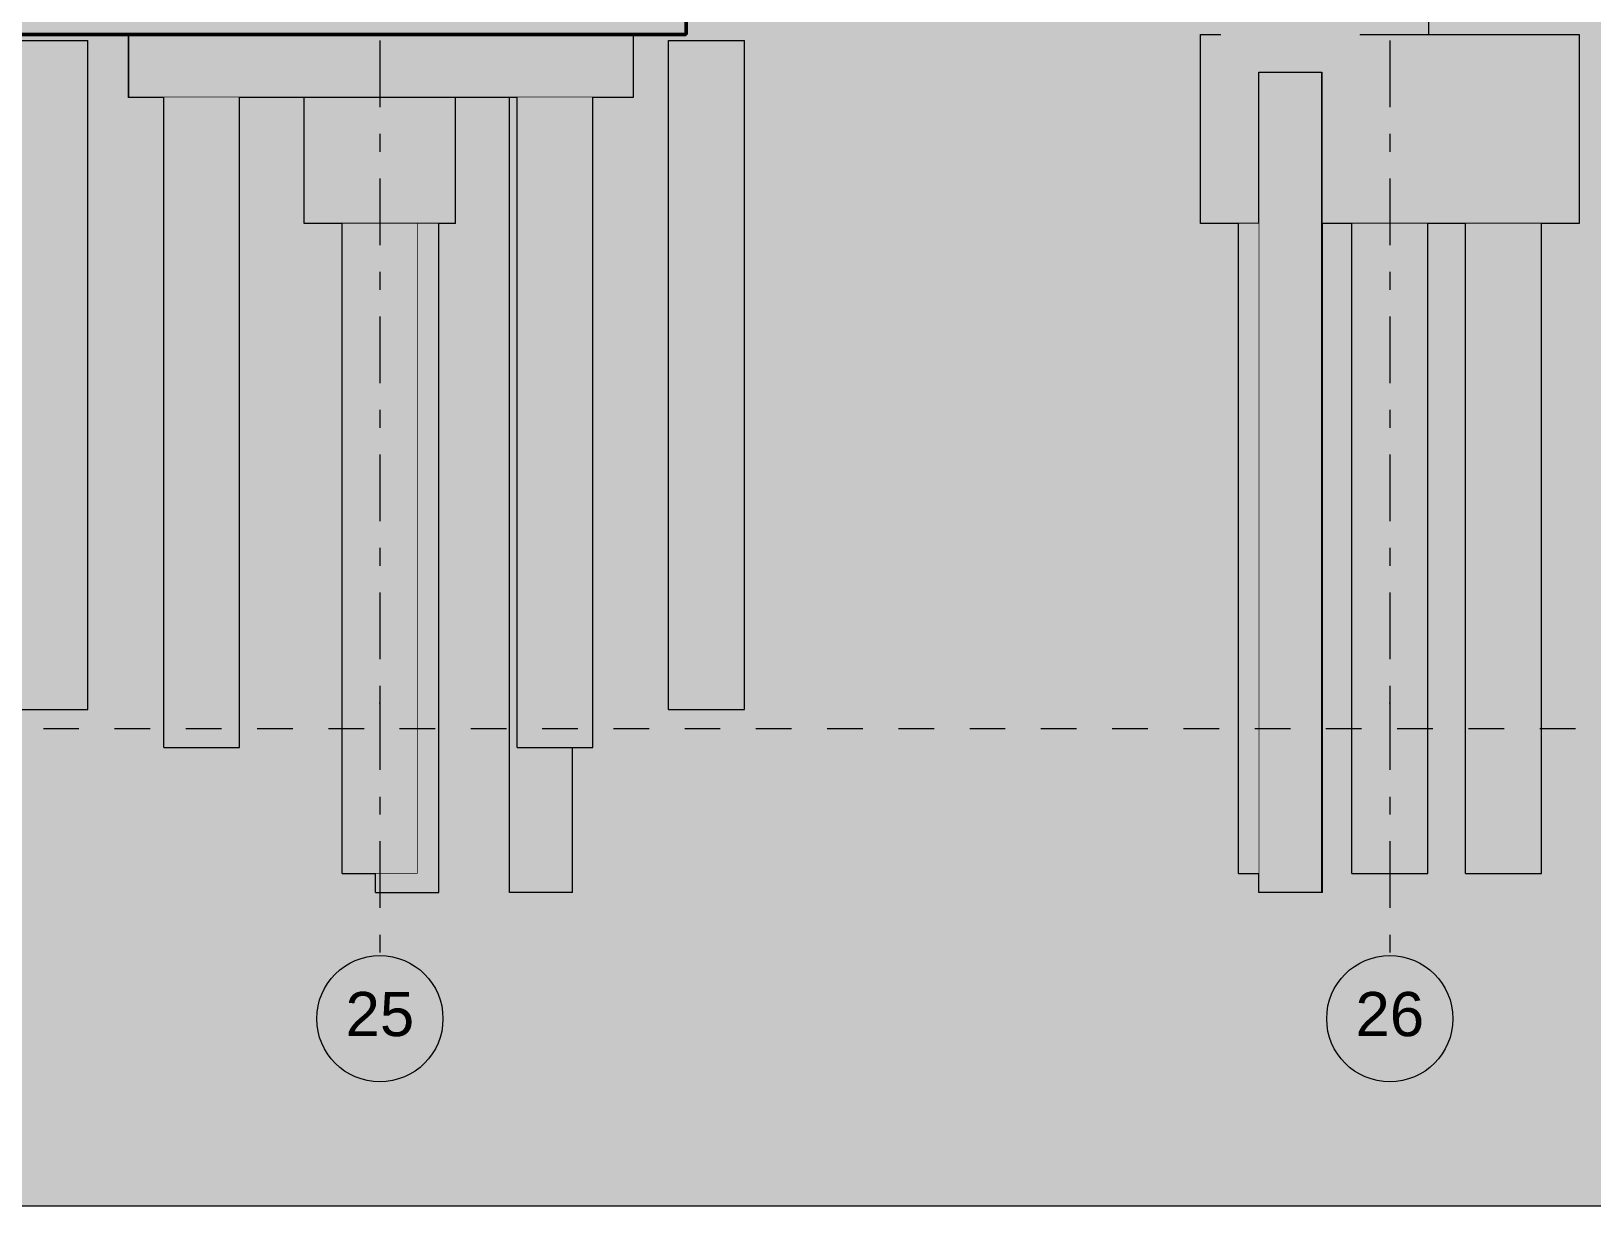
# Model space of a CAD drawing. Header units: millimetres. Extents: x -48147 to 1414029, y -496296 to 18123.
# Drawn here: x 1378327 to 1384508, y -495828 to -491174 of the extents above; entities that cross this region are included whole.
import ezdxf
from ezdxf.enums import TextEntityAlignment as Align

# ---------------------------------------------------------------- set-up
doc = ezdxf.new("R2010")
doc.units = ezdxf.units.MM
doc.header["$MEASUREMENT"] = 0
for name, pattern in [('Dashed', [2822.222233, 1411.111116, -1411.111116]), ('Double Dashed', [546.805537, 264.583325, -105.833328, 70.555556, -105.833328]), ('Wipeout_Contour', [1000, 0, -1000])]:
    doc.linetypes.add(name, pattern=pattern)
for name, color, linetype, lineweight, true_color in [('0_Pen_No__105', 7, 'Continuous', 15, 0xa6a6a6), ('A-230-M_FLOOR.IFC Import_Pen_No__104', 7, 'Continuous', 15, 0xa6a6a6), ('A-230-M_FLOOR.IFC Import_Pen_No__24', 7, 'Continuous', 50, 0x2a2a2a), ('HATCHING_Pen_No__145', 7, 'Continuous', 0, 0xa6a6a6), ('New_A-15-MG_Structural_Grid_Phase_2_Pen_No__222', 7, 'Continuous', 13, 0x65af33)]:
    doc.layers.add(name, color=color, linetype=linetype, lineweight=lineweight, true_color=true_color)
for name, color, linetype in [('A-230-M_FLOOR.IFC Import', 7, 'Continuous'), ('New_A-15-MG_Structural_Grid_Phase_2', 7, 'Continuous'), ('New_A-20-M_Floor_Slab', 7, 'Continuous'), ('S-160-M_FOUND.IFC Import', 7, 'Continuous'), ('S-280-M_COLUMN.IFC Import', 7, 'Continuous')]:
    doc.layers.add(name, color=color, linetype=linetype)
for name, color, linetype, lineweight in [('A-230-M_FLOOR.IFC Import_Pen_No__89', 8, 'Continuous', 20), ('HATCHING_Pen_No__1', 7, 'Continuous', 13), ('New_A-20-M_Floor_Slab_Pen_No__89', 8, 'Continuous', 20), ('S-160-M_FOUND.IFC Import_Pen_No__1', 7, 'Continuous', 13), ('S-160-M_FOUND.IFC Import_Pen_No__4', 7, 'Continuous', 20), ('S-280-M_COLUMN.IFC Import_Pen_No__88', 8, 'Continuous', 20)]:
    doc.layers.add(name, color=color, linetype=linetype, lineweight=lineweight)
doc.styles.add('GENERATED_STYLE_2', font='')
doc.styles.get('GENERATED_STYLE_2').set_extended_font_data('Swis721 BT')

# ---------------------------------------------------------------- blocks, each defined once
blk = doc.blocks.new('Section Elem_369_2', base_point=(1372879, -490836.7))
at = {"layer": 'New_A-20-M_Floor_Slab_Pen_No__89', "linetype": 'Continuous'}
blk.add_line((1380711.1, -491186.7), (1380711.1, -491436.7), dxfattribs=at)
at = {"color": 254, "linetype": 'Wipeout_Contour', "lineweight": 0, "ltscale": 5854546.077058963}
blk.add_wipeout([(1378711.3, -491186.7), (1378711.1, -491186.7), (1378711.1, -491436.7), (1378711.3, -491436.7)], dxfattribs=at).dxf.layer = 'New_A-20-M_Floor_Slab'
at = {"layer": 'New_A-20-M_Floor_Slab_Pen_No__89', "linetype": 'Continuous'}
for p in [(1378711.1, -491186.7), (1378711.3, -491436.7)]:
    blk.add_line(p, (1378711.1, -491436.7), dxfattribs=at)
blk = doc.blocks.new('Section Elem_446_2', base_point=(1372879, -490836.7))
at = {"color": 254, "linetype": 'Wipeout_Contour', "lineweight": 0, "ltscale": 5873301.957108263}
blk.add_wipeout([(1383589.1, -491186.7), (1383861.4, -491186.7), (1383861.4, -491086.7), (1383689.1, -491086.7)], dxfattribs=at).dxf.layer = 'S-280-M_COLUMN.IFC Import'
at = {"layer": 'S-280-M_COLUMN.IFC Import_Pen_No__88', "linetype": 'Continuous'}
blk.add_line((1383861.4, -491086.7), (1383861.4, -491186.7), dxfattribs=at)
blk = doc.blocks.new('Section Elem_646_2', base_point=(1372879, -490836.7))
at = {"color": 254, "linetype": 'Wipeout_Contour', "lineweight": 0, "ltscale": 7339040.780968547}
blk.add_wipeout([(1382957.7, -491186.7), (1382957.7, -491936.7), (1383188.4, -491936.7), (1383188.4, -491336.7), (1383038.4, -491186.7)], dxfattribs=at).dxf.layer = 'S-160-M_FOUND.IFC Import'
at = {"color": 254, "linetype": 'Wipeout_Contour', "lineweight": 0, "ltscale": 7342859.087915225}
blk.add_wipeout([(1383439.1, -491936.7), (1384457.7, -491936.7), (1384457.7, -491186.7), (1383589.1, -491186.7), (1383439.1, -491336.7)], dxfattribs=at).dxf.layer = 'S-160-M_FOUND.IFC Import'
at = {"layer": 'S-160-M_FOUND.IFC Import_Pen_No__4', "linetype": 'Continuous'}
for p, q in [((1382957.7, -491186.7), (1383038.4, -491186.7)), ((1382957.7, -491936.7), (1382957.7, -491186.7)), ((1383589.1, -491186.7), (1384457.7, -491186.7)), ((1384457.7, -491186.7), (1384457.7, -491936.7)), ((1383188.4, -491936.7), (1382957.7, -491936.7)), ((1384457.7, -491936.7), (1383439.1, -491936.7))]:
    blk.add_line(p, q, dxfattribs=at)
blk = doc.blocks.new('Section Elem_660_2', base_point=(1372879, -490836.7))
at = {"color": 254, "linetype": 'Wipeout_Contour', "lineweight": 0, "ltscale": 5858804.248741629}
blk.add_wipeout([(1379407.7, -491936.7), (1380007.7, -491936.7), (1380007.7, -491436.7), (1379407.7, -491436.7)], dxfattribs=at).dxf.layer = 'S-160-M_FOUND.IFC Import'
at = {"layer": 'S-160-M_FOUND.IFC Import_Pen_No__4', "linetype": 'Continuous'}
for p, q in [((1379407.7, -491936.7), (1379407.7, -491436.7)), ((1380007.7, -491936.7), (1380007.7, -491436.7)), ((1380007.7, -491936.7), (1379407.7, -491936.7))]:
    blk.add_line(p, q, dxfattribs=at)
blk = doc.blocks.new('Section Elem_661_2', base_point=(1372879, -490836.7))
at = {"color": 254, "linetype": 'Wipeout_Contour', "lineweight": 0, "ltscale": 5860873.531318}
blk.add_wipeout([(1379557.7, -491936.7), (1379557.7, -494511.7), (1379857.7, -494511.7), (1379857.7, -491936.7)], dxfattribs=at).dxf.layer = 'S-160-M_FOUND.IFC Import'
at = {"layer": 'S-160-M_FOUND.IFC Import_Pen_No__1', "linetype": 'Continuous'}
for p, q in [((1379557.7, -494511.7), (1379557.7, -491936.7)), ((1379857.7, -494511.7), (1379857.7, -491936.7)), ((1379557.7, -494511.7), (1379857.7, -494511.7))]:
    blk.add_line(p, q, dxfattribs=at)
blk = doc.blocks.new('Section Elem_671_2', base_point=(1372879, -490836.7))
at = {"color": 254, "linetype": 'Wipeout_Contour', "lineweight": 0, "ltscale": 8792915.750933737}
blk.add_wipeout([(1379690.4, -494511.7), (1379690.4, -494586.7), (1379940.4, -494586.7), (1379940.4, -491936.7), (1379857.7, -491936.7), (1379857.7, -494511.7)], dxfattribs=at).dxf.layer = 'S-160-M_FOUND.IFC Import'
at = {"layer": 'S-160-M_FOUND.IFC Import_Pen_No__1', "linetype": 'Continuous'}
for p, q in [((1379940.4, -494586.7), (1379940.4, -491936.7)), ((1379690.4, -494586.7), (1379690.4, -494511.7)), ((1379690.4, -494586.7), (1379940.4, -494586.7))]:
    blk.add_line(p, q, dxfattribs=at)
blk = doc.blocks.new('Section Elem_673_2', base_point=(1372879, -490836.7))
at = {"color": 254, "linetype": 'Wipeout_Contour', "lineweight": 0, "ltscale": 5874577.660167773}
blk.add_wipeout([(1383439.1, -491336.7), (1383438.4, -491336.7), (1383438.4, -494586.7), (1383439.1, -494586.7)], dxfattribs=at).dxf.layer = 'S-160-M_FOUND.IFC Import'
at = {"layer": 'S-160-M_FOUND.IFC Import_Pen_No__4', "linetype": 'Continuous'}
blk.add_line((1383439.1, -494586.7), (1383438.4, -494586.7), dxfattribs=at)
at = {"color": 254, "linetype": 'Wipeout_Contour', "lineweight": 0, "ltscale": 5872699.783934643}
blk.add_wipeout([(1383438.4, -491336.7), (1383439.1, -491336.7), (1383689.1, -491086.7), (1383688.4, -491086.7)], dxfattribs=at).dxf.layer = 'S-160-M_FOUND.IFC Import'
at = {"layer": 'S-160-M_FOUND.IFC Import_Pen_No__4', "linetype": 'Continuous'}
for p in [(1383438.4, -491336.7), (1383439.1, -494586.7)]:
    blk.add_line(p, (1383439.1, -491336.7), dxfattribs=at)
blk = doc.blocks.new('Section Elem_674_2', base_point=(1372879, -490836.7))
at = {"color": 254, "linetype": 'Wipeout_Contour', "lineweight": 0, "ltscale": 5874105.491192147}
blk.add_wipeout([(1383438.4, -491336.7), (1383188.4, -491336.7), (1383188.4, -494586.7), (1383438.4, -494586.7)], dxfattribs=at).dxf.layer = 'S-160-M_FOUND.IFC Import'
at = {"layer": 'S-160-M_FOUND.IFC Import_Pen_No__4', "linetype": 'Continuous'}
blk.add_line((1383438.4, -494586.7), (1383188.4, -494586.7), dxfattribs=at)
at = {"color": 254, "linetype": 'Wipeout_Contour', "lineweight": 0, "ltscale": 5871756.23706522}
blk.add_wipeout([(1383188.4, -491336.7), (1383438.4, -491336.7), (1383688.4, -491086.7), (1382938.4, -491086.7)], dxfattribs=at).dxf.layer = 'S-160-M_FOUND.IFC Import'
at = {"layer": 'S-160-M_FOUND.IFC Import_Pen_No__4', "linetype": 'Continuous'}
for p, q in [((1383188.4, -491336.7), (1383438.4, -491336.7)), ((1383188.4, -494586.7), (1383188.4, -491336.7)), ((1383438.4, -494586.7), (1383438.4, -491336.7))]:
    blk.add_line(p, q, dxfattribs=at)
blk = doc.blocks.new('Section Elem_690_2', base_point=(1372879, -490836.7))
at = {"color": 254, "linetype": 'Wipeout_Contour', "lineweight": 0, "ltscale": 5874983.079051111}
blk.add_wipeout([(1383439.1, -491936.7), (1383439.1, -494586.7), (1383440.4, -494586.7), (1383440.4, -491936.7)], dxfattribs=at).dxf.layer = 'S-160-M_FOUND.IFC Import'
at = {"layer": 'S-160-M_FOUND.IFC Import_Pen_No__4', "linetype": 'Continuous'}
for q in [(1383440.4, -491936.7), (1383439.1, -494586.7)]:
    blk.add_line((1383440.4, -494586.7), q, dxfattribs=at)
blk = doc.blocks.new('Section Elem_702_2', base_point=(1372879, -490836.7))
at = {"color": 254, "linetype": 'Wipeout_Contour', "lineweight": 0, "ltscale": 5875942.24799413}
blk.add_wipeout([(1383557.7, -491936.7), (1383557.7, -494511.7), (1383857.7, -494511.7), (1383857.7, -491936.7)], dxfattribs=at).dxf.layer = 'S-160-M_FOUND.IFC Import'
at = {"layer": 'S-160-M_FOUND.IFC Import_Pen_No__1', "linetype": 'Continuous'}
for p, q in [((1383557.7, -494511.7), (1383557.7, -491936.7)), ((1383857.7, -494511.7), (1383857.7, -491936.7)), ((1383557.7, -494511.7), (1383857.7, -494511.7))]:
    blk.add_line(p, q, dxfattribs=at)
blk = doc.blocks.new('Section Elem_703_2', base_point=(1372879, -490836.7))
at = {"color": 254, "linetype": 'Wipeout_Contour', "lineweight": 0, "ltscale": 5873833.760671531}
blk.add_wipeout([(1383107.7, -491936.7), (1383107.7, -494511.7), (1383188.4, -494511.7), (1383188.4, -491936.7)], dxfattribs=at).dxf.layer = 'S-160-M_FOUND.IFC Import'
at = {"layer": 'S-160-M_FOUND.IFC Import_Pen_No__1', "linetype": 'Continuous'}
for q in [(1383107.7, -491936.7), (1383188.4, -494511.7)]:
    blk.add_line((1383107.7, -494511.7), q, dxfattribs=at)
blk = doc.blocks.new('Section Elem_704_2', base_point=(1372879, -490836.7))
at = {"color": 254, "linetype": 'Wipeout_Contour', "lineweight": 0, "ltscale": 5877637.785028855}
blk.add_wipeout([(1384007.7, -491936.7), (1384007.7, -494511.7), (1384307.7, -494511.7), (1384307.7, -491936.7)], dxfattribs=at).dxf.layer = 'S-160-M_FOUND.IFC Import'
at = {"layer": 'S-160-M_FOUND.IFC Import_Pen_No__1', "linetype": 'Continuous'}
for p, q in [((1384007.7, -494511.7), (1384007.7, -491936.7)), ((1384307.7, -494511.7), (1384307.7, -491936.7)), ((1384007.7, -494511.7), (1384307.7, -494511.7))]:
    blk.add_line(p, q, dxfattribs=at)
blk = doc.blocks.new('Section Elem_713_2', base_point=(1372879, -490836.7))
at = {"color": 254, "linetype": 'Wipeout_Contour', "lineweight": 0, "ltscale": 8794982.44963575}
blk.add_wipeout([(1380220.7, -494586.7), (1380470.7, -494586.7), (1380470.7, -494011.7), (1380251.3, -494011.7), (1380251.3, -491436.7), (1380220.7, -491436.7)], dxfattribs=at).dxf.layer = 'S-160-M_FOUND.IFC Import'
at = {"layer": 'S-160-M_FOUND.IFC Import_Pen_No__4', "linetype": 'Continuous'}
for p, q in [((1380220.7, -494586.7), (1380220.7, -491436.7)), ((1380470.7, -494586.7), (1380470.7, -494011.7)), ((1380470.7, -494586.7), (1380220.7, -494586.7))]:
    blk.add_line(p, q, dxfattribs=at)
blk = doc.blocks.new('Section Elem_723_2', base_point=(1372879, -490836.7))
at = {"color": 254, "linetype": 'Wipeout_Contour', "lineweight": 0, "ltscale": 5858314.629286967}
blk.add_wipeout([(1380711.3, -491186.7), (1378711.3, -491186.7), (1378711.3, -491436.7), (1380711.3, -491436.7)], dxfattribs=at).dxf.layer = 'A-230-M_FLOOR.IFC Import'
at = {"layer": 'A-230-M_FLOOR.IFC Import_Pen_No__89', "linetype": 'Continuous'}
for p, q in [((1378711.3, -491186.7), (1378711.3, -491436.7)), ((1380711.3, -491186.7), (1380711.3, -491436.7)), ((1380711.3, -491436.7), (1378711.3, -491436.7))]:
    blk.add_line(p, q, dxfattribs=at)
blk = doc.blocks.new('Section Elem_724_2', base_point=(1372879, -490836.7))
at = {"color": 254, "linetype": 'Wipeout_Contour', "lineweight": 0, "ltscale": 5864822.058087984}
blk.add_wipeout([(1380851.3, -493861.7), (1381151.3, -493861.7), (1381151.3, -491211.7), (1380851.3, -491211.7)], dxfattribs=at).dxf.layer = 'S-160-M_FOUND.IFC Import'
at = {"layer": 'S-160-M_FOUND.IFC Import_Pen_No__1', "linetype": 'Continuous'}
for p, q in [((1380851.3, -491211.7), (1381151.3, -491211.7)), ((1380851.3, -493861.7), (1380851.3, -491211.7)), ((1381151.3, -493861.7), (1381151.3, -491211.7)), ((1380851.3, -493861.7), (1381151.3, -493861.7))]:
    blk.add_line(p, q, dxfattribs=at)
blk = doc.blocks.new('Section Elem_725_2', base_point=(1372879, -490836.7))
at = {"color": 254, "linetype": 'Wipeout_Contour', "lineweight": 0, "ltscale": 5855027.464803055}
blk.add_wipeout([(1378251.3, -493861.7), (1378551.3, -493861.7), (1378551.3, -491211.7), (1378251.3, -491211.7)], dxfattribs=at).dxf.layer = 'S-160-M_FOUND.IFC Import'
at = {"layer": 'S-160-M_FOUND.IFC Import_Pen_No__1', "linetype": 'Continuous'}
for p, q in [((1378251.3, -491211.7), (1378551.3, -491211.7)), ((1378251.3, -493861.7), (1378251.3, -491211.7)), ((1378551.3, -493861.7), (1378551.3, -491211.7)), ((1378251.3, -493861.7), (1378551.3, -493861.7))]:
    blk.add_line(p, q, dxfattribs=at)
blk = doc.blocks.new('Section Elem_726_2', base_point=(1372879, -490836.7))
at = {"color": 254, "linetype": 'Wipeout_Contour', "lineweight": 0, "ltscale": 5862813.547828342}
blk.add_wipeout([(1380251.3, -491436.7), (1380251.3, -494011.7), (1380551.3, -494011.7), (1380551.3, -491436.7)], dxfattribs=at).dxf.layer = 'S-160-M_FOUND.IFC Import'
at = {"layer": 'S-160-M_FOUND.IFC Import_Pen_No__1', "linetype": 'Continuous'}
for p, q in [((1380251.3, -494011.7), (1380251.3, -491436.7)), ((1380551.3, -494011.7), (1380551.3, -491436.7)), ((1380251.3, -494011.7), (1380551.3, -494011.7))]:
    blk.add_line(p, q, dxfattribs=at)
blk = doc.blocks.new('Section Elem_727_2', base_point=(1372879, -490836.7))
at = {"color": 254, "linetype": 'Wipeout_Contour', "lineweight": 0, "ltscale": 5857539.762764813}
blk.add_wipeout([(1378851.3, -491436.7), (1378851.3, -494011.7), (1379151.3, -494011.7), (1379151.3, -491436.7)], dxfattribs=at).dxf.layer = 'S-160-M_FOUND.IFC Import'
at = {"layer": 'S-160-M_FOUND.IFC Import_Pen_No__1', "linetype": 'Continuous'}
for p, q in [((1378851.3, -494011.7), (1378851.3, -491436.7)), ((1379151.3, -494011.7), (1379151.3, -491436.7)), ((1378851.3, -494011.7), (1379151.3, -494011.7))]:
    blk.add_line(p, q, dxfattribs=at)
blk = doc.blocks.new('Section Elem_728_2', base_point=(1372879, -490836.7))
at = {"layer": 'A-230-M_FLOOR.IFC Import_Pen_No__104', "linetype": 'Continuous', "lineweight": 0, "true_color": 0x535353}
blk.add_hatch(color=251, dxfattribs=at).paths.add_polyline_path([(1380920.7, -491186.7), (1380920.7, -490936.7), (1376275.5, -490936.7), (1376275.5, -491016.7), (1376422.8, -491016.7), (1376422.8, -491186.7)])
at = {"layer": 'A-230-M_FLOOR.IFC Import_Pen_No__24', "linetype": 'Continuous'}
for p, q in [((1380670.7, -490936.7), (1376425.5, -490936.7)), ((1380920.7, -491086.7), (1380920.7, -491186.7)), ((1380920.7, -491186.7), (1376422.8, -491186.7))]:
    blk.add_line(p, q, dxfattribs=at)
blk = doc.blocks.new('Standard grid marker[3]_2', base_point=(1379707.5, -469432.1))
at = {"layer": 'New_A-15-MG_Structural_Grid_Phase_2_Pen_No__222', "linetype": 'Double Dashed'}
for p, q in [((1379707.5, -470432.1), (1379707.5, -493836.7)), ((1379707.5, -493836.7), (1379707.5, -494836.7))]:
    blk.add_line(p, q, dxfattribs=at)
at = {"layer": 'New_A-15-MG_Structural_Grid_Phase_2_Pen_No__222', "linetype": 'Continuous'}
blk.add_circle((1379707.5, -495086.7), 250, dxfattribs=at)
at = {"layer": 'New_A-15-MG_Structural_Grid_Phase_2_Pen_No__222', "linetype": 'Double Dashed'}
blk.add_point((1379707.5, -493836.7), dxfattribs=at)
blk.add_point((1379707.5, -493836.7), dxfattribs=at)
at = {"layer": 'New_A-15-MG_Structural_Grid_Phase_2_Pen_No__222', "style": 'GENERATED_STYLE_2'}
for tag, p in [('AC_MarkerText_1_0', (1379707.5, -469163.7)), ('AC_MarkerText_1_1', (1379707.5, -495068.3))]:
    blk.add_attdef(tag, text='', height=175, rotation=360, dxfattribs=at).set_placement(p, align=Align.MIDDLE_CENTER)
blk = doc.blocks.new('Standard grid marker[4]_2', base_point=(1383707.5, -469432.1))
at = {"layer": 'New_A-15-MG_Structural_Grid_Phase_2_Pen_No__222', "linetype": 'Double Dashed'}
for p, q in [((1383707.5, -470432.1), (1383707.5, -493836.7)), ((1383707.5, -493836.7), (1383707.5, -494836.7))]:
    blk.add_line(p, q, dxfattribs=at)
at = {"layer": 'New_A-15-MG_Structural_Grid_Phase_2_Pen_No__222', "linetype": 'Continuous'}
blk.add_circle((1383707.5, -495086.7), 250, dxfattribs=at)
at = {"layer": 'New_A-15-MG_Structural_Grid_Phase_2_Pen_No__222', "linetype": 'Double Dashed'}
blk.add_point((1383707.5, -493836.7), dxfattribs=at)
blk.add_point((1383707.5, -493836.7), dxfattribs=at)
at = {"layer": 'New_A-15-MG_Structural_Grid_Phase_2_Pen_No__222', "style": 'GENERATED_STYLE_2'}
for tag, p in [('AC_MarkerText_1_0', (1383707.5, -469163.7)), ('AC_MarkerText_1_1', (1383707.5, -495068.4))]:
    blk.add_attdef(tag, text='', height=175, rotation=360, dxfattribs=at).set_placement(p, align=Align.MIDDLE_CENTER)
blk = doc.blocks.new('S-24 Building Section_STORY_MARKER', base_point=(1372879, -490836.7))
at = {"layer": '0_Pen_No__105', "linetype": 'Dashed', "ltscale": 0.1}
blk.add_line((1358054.7, -493936.7), (1410366.7, -493936.7), dxfattribs=at)

msp = doc.modelspace()

# ---------------------------------------------------------------- block references
at = {"layer": 'New_A-20-M_Floor_Slab'}
msp.add_blockref('Section Elem_369_2', (1372879, -490836.7), dxfattribs=at)
at = {"layer": 'S-160-M_FOUND.IFC Import'}
for name in ['Section Elem_725_2', 'Section Elem_724_2']:
    msp.add_blockref(name, (1372879, -490836.7), dxfattribs=at)
at = {"layer": 'S-280-M_COLUMN.IFC Import'}
msp.add_blockref('Section Elem_446_2', (1372879, -490836.7), dxfattribs=at)

# ---------------------------------------------------------------- next in the draw order: block references
at = {"layer": 'S-160-M_FOUND.IFC Import'}
for name in ['Section Elem_646_2', 'Section Elem_660_2', 'Section Elem_713_2']:
    msp.add_blockref(name, (1372879, -490836.7), dxfattribs=at)

# ---------------------------------------------------------------- next in the draw order: block references
at = {"layer": 'A-230-M_FLOOR.IFC Import'}
msp.add_blockref('Section Elem_723_2', (1372879, -490836.7), dxfattribs=at)
at = {"layer": 'S-160-M_FOUND.IFC Import'}
for name in ['Section Elem_673_2', 'Section Elem_661_2', 'Section Elem_704_2']:
    msp.add_blockref(name, (1372879, -490836.7), dxfattribs=at)

# ---------------------------------------------------------------- next in the draw order: block references
at = {"layer": 'A-230-M_FLOOR.IFC Import'}
msp.add_blockref('Section Elem_728_2', (1372879, -490836.7), dxfattribs=at)
at = {"layer": 'S-160-M_FOUND.IFC Import'}
for name in ['Section Elem_674_2', 'Section Elem_727_2', 'Section Elem_726_2', 'Section Elem_671_2']:
    msp.add_blockref(name, (1372879, -490836.7), dxfattribs=at)

# ---------------------------------------------------------------- next in the draw order: block references
at = {"layer": 'New_A-15-MG_Structural_Grid_Phase_2', "color": 8, "linetype": 'Continuous', "lineweight": 15}
ref = msp.add_blockref('Standard grid marker[3]_2', (1379707.5, -469432.1), dxfattribs=at)
ref.add_attrib('AC_MarkerText_1_1', '25', dxfattribs={"layer": 'New_A-15-MG_Structural_Grid_Phase_2_Pen_No__222', "color": 85, "true_color": 0x65af33, "height": 175, "rotation": 360, "style": 'GENERATED_STYLE_2'}).set_placement((1379707.5, -495068.3), align=Align.MIDDLE_CENTER)
at = {"layer": 'S-160-M_FOUND.IFC Import'}
for name in ['Section Elem_703_2', 'Section Elem_690_2', 'Section Elem_702_2']:
    msp.add_blockref(name, (1372879, -490836.7), dxfattribs=at)

# ---------------------------------------------------------------- next in the draw order: hatches: boundary and pattern name
at = {"layer": 'HATCHING_Pen_No__145', "linetype": 'Continuous'}
msp.add_hatch(color=256, dxfattribs=at).paths.add_polyline_path([(1359233.6, -490836.7), (1359233.6, -495828.1), (1408556.3, -495828.1), (1408556.3, -490836.7), (1405993.5, -490836.7), (1405993.5, -491225), (1405923.5, -491225), (1405923.5, -491336.6), (1405423.5, -491336.7), (1405423.5, -491086.7), (1380920.1, -491086.7), (1380920.1, -491189.4), (1376422.8, -491186.7), (1376422.8, -491266.7), (1364705.8, -491266.7), (1364705.8, -491766.7), (1364205.3, -491766.6), (1364205.3, -491550.9), (1364135.4, -491550.9), (1364135.4, -490836.7)])

# ---------------------------------------------------------------- next in the draw order: linework, layer by layer
at = {"layer": 'HATCHING_Pen_No__1', "linetype": 'Continuous', "flags": 128}
msp.add_lwpolyline([(1359233.6, -490836.7), (1359233.6, -495828.1), (1408556.3, -495828.1), (1408556.3, -490836.7), (1405993.5, -490836.7), (1405993.5, -491225), (1405923.5, -491225), (1405923.5, -491336.6), (1405423.5, -491336.7), (1405423.5, -491086.7), (1380920.1, -491086.7), (1380920.1, -491189.4), (1376422.8, -491186.7), (1376422.8, -491266.7), (1364705.8, -491266.7), (1364705.8, -491766.7), (1364205.3, -491766.6), (1364205.3, -491550.9), (1364135.4, -491550.9), (1364135.4, -490836.7)], close=True, dxfattribs=at)

# ---------------------------------------------------------------- next in the draw order: block references
at = {"layer": 'New_A-15-MG_Structural_Grid_Phase_2', "color": 8, "linetype": 'Continuous', "lineweight": 15}
ref = msp.add_blockref('Standard grid marker[4]_2', (1383707.5, -469432.1), dxfattribs=at)
ref.add_attrib('AC_MarkerText_1_1', '26', dxfattribs={"layer": 'New_A-15-MG_Structural_Grid_Phase_2_Pen_No__222', "color": 85, "true_color": 0x65af33, "height": 175, "rotation": 360, "style": 'GENERATED_STYLE_2'}).set_placement((1383707.5, -495068.4), align=Align.MIDDLE_CENTER)

# ---------------------------------------------------------------- next in the draw order: block references
at = {"linetype": 'Continuous', "lineweight": 0}
msp.add_blockref('S-24 Building Section_STORY_MARKER', (1372879, -490836.7), dxfattribs=at)

doc.saveas('drawing.dxf')
